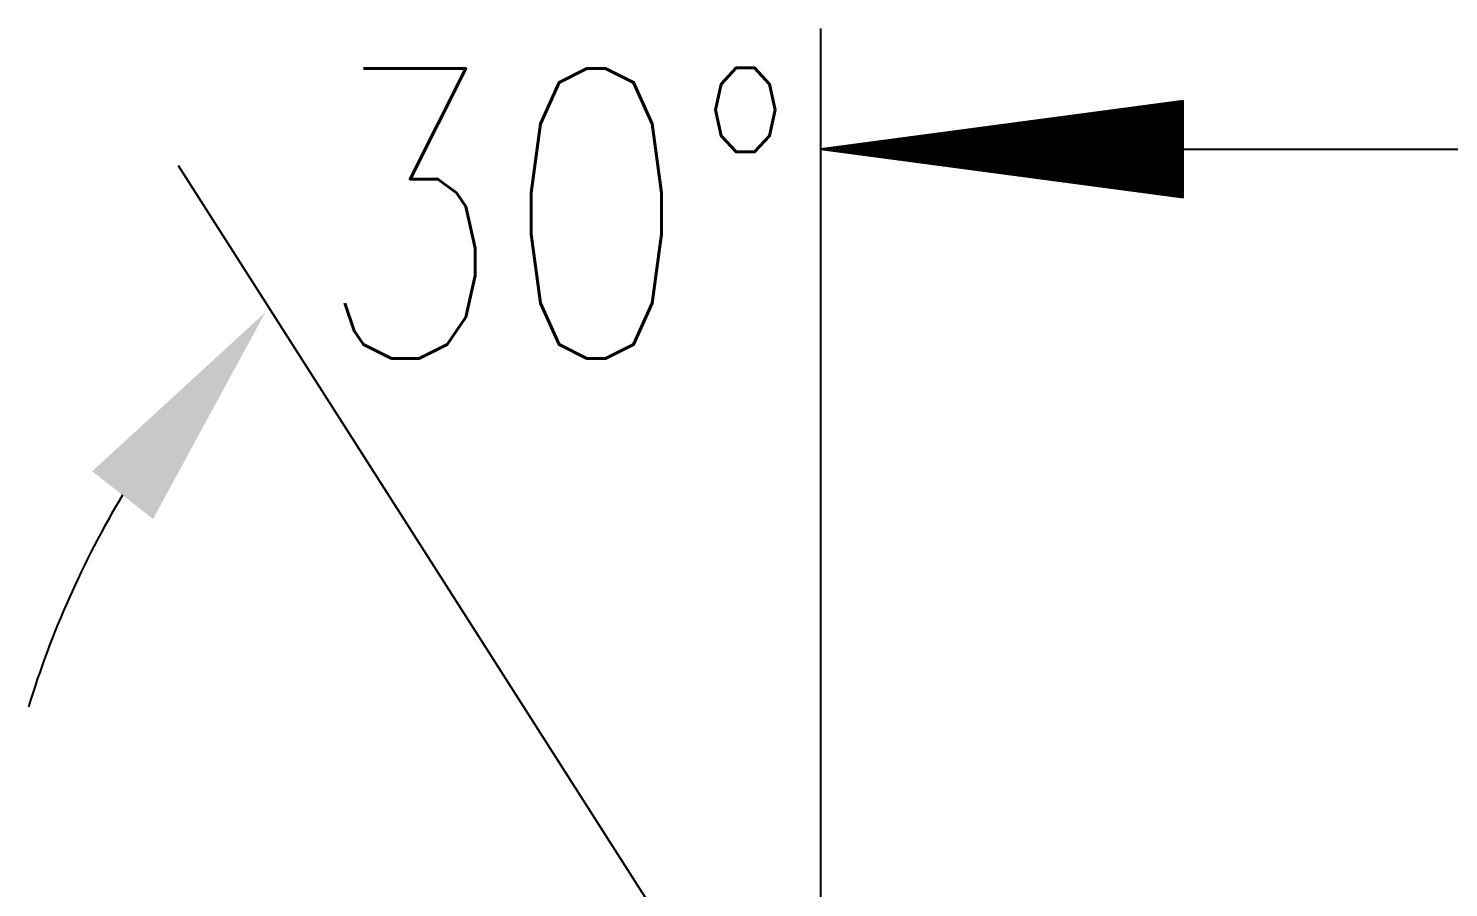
# Model space of a CAD drawing. Extents: x 1146 to 4564, y 131 to 1670.
# Drawn here: x 3667.49 to 3685.87, y 1522.62 to 1533.74 of the extents above; entities that cross this region are included whole.
import ezdxf
from ezdxf.enums import TextEntityAlignment as Align

# ---------------------------------------------------------------- set-up
doc = ezdxf.new("R2010")
doc.units = 0
doc.header["$LTSCALE"] = 2
doc.header["$MEASUREMENT"] = 0
doc.layers.get('0').update_dxf_attribs({"linetype": 'CONTINUOUS'})
doc.layers.get('DEFPOINTS').update_dxf_attribs({"linetype": 'CONTINUOUS'})
doc.layers.add('1', color=2, linetype='CONTINUOUS')
doc.styles.add('HZ', font='TXT.shx', dxfattribs={"width": 0.65, "bigfont": 'HZTXT.shx'})

msp = doc.modelspace()

# ---------------------------------------------------------------- linework, layer by layer
at = {"color": 7, "linetype": 'Continuous'}
for p, q in [((3680.775, 1532.175), (3681.241, 1532.641)), ((3680.793, 1532.175), (3681.262, 1532.644)), ((3680.811, 1532.175), (3681.282, 1532.646)), ((3680.828, 1532.175), (3681.302, 1532.649)), ((3680.846, 1532.175), (3681.323, 1532.652)), ((3680.864, 1532.175), (3681.343, 1532.654)), ((3680.881, 1532.175), (3681.364, 1532.657)), ((3680.899, 1532.175), (3681.384, 1532.66)), ((3680.917, 1532.175), (3681.404, 1532.663)), ((3680.934, 1532.175), (3681.425, 1532.665)), ((3680.952, 1532.175), (3681.445, 1532.668)), ((3680.97, 1532.175), (3681.466, 1532.671)), ((3680.987, 1532.175), (3681.486, 1532.673)), ((3681.005, 1532.175), (3681.506, 1532.676)), ((3681.023, 1532.175), (3681.527, 1532.679)), ((3681.04, 1532.175), (3681.547, 1532.682)), ((3681.058, 1532.175), (3681.568, 1532.684)), ((3681.076, 1532.175), (3681.588, 1532.687)), ((3681.094, 1532.175), (3681.608, 1532.69)), ((3681.111, 1532.175), (3681.629, 1532.693)), ((3681.129, 1532.175), (3681.649, 1532.695)), ((3681.147, 1532.175), (3681.67, 1532.698)), ((3681.164, 1532.175), (3681.69, 1532.701)), ((3681.182, 1532.175), (3681.71, 1532.703)), ((3681.2, 1532.175), (3681.731, 1532.706)), ((3681.217, 1532.175), (3681.751, 1532.709)), ((3681.235, 1532.175), (3681.772, 1532.712)), ((3681.712, 1532.175), (3681.246, 1532.641)), ((3681.253, 1532.175), (3681.792, 1532.714)), ((3681.73, 1532.175), (3681.261, 1532.644)), ((3681.27, 1532.175), (3681.812, 1532.717)), ((3681.748, 1532.175), (3681.277, 1532.646)), ((3681.288, 1532.175), (3681.833, 1532.72)), ((3681.765, 1532.175), (3681.293, 1532.648)), ((3681.306, 1532.175), (3681.853, 1532.722)), ((3681.783, 1532.175), (3681.308, 1532.65)), ((3681.323, 1532.175), (3681.874, 1532.725)), ((3681.801, 1532.175), (3681.324, 1532.652)), ((3681.818, 1532.175), (3681.339, 1532.654)), ((3681.341, 1532.175), (3681.894, 1532.728)), ((3681.836, 1532.175), (3681.355, 1532.656)), ((3681.359, 1532.175), (3681.914, 1532.731)), ((3681.854, 1532.175), (3681.371, 1532.658)), ((3681.376, 1532.175), (3681.935, 1532.733)), ((3681.871, 1532.175), (3681.386, 1532.66)), ((3681.394, 1532.175), (3681.955, 1532.736)), ((3681.889, 1532.175), (3681.402, 1532.662)), ((3681.412, 1532.175), (3681.975, 1532.739)), ((3681.907, 1532.175), (3681.417, 1532.664)), ((3681.429, 1532.175), (3681.996, 1532.741)), ((3681.924, 1532.175), (3681.433, 1532.666)), ((3681.447, 1532.175), (3682.016, 1532.744)), ((3681.942, 1532.175), (3681.449, 1532.669)), ((3681.96, 1532.175), (3681.464, 1532.671)), ((3681.465, 1532.175), (3682.037, 1532.747)), ((3681.977, 1532.175), (3681.48, 1532.673)), ((3681.482, 1532.175), (3682.057, 1532.75)), ((3681.995, 1532.175), (3681.495, 1532.675)), ((3681.5, 1532.175), (3682.077, 1532.752)), ((3682.013, 1532.175), (3681.511, 1532.677)), ((3681.518, 1532.175), (3682.098, 1532.755)), ((3682.03, 1532.175), (3681.527, 1532.679)), ((3681.535, 1532.175), (3682.118, 1532.758)), ((3682.048, 1532.175), (3681.542, 1532.681)), ((3681.553, 1532.175), (3682.139, 1532.761)), ((3682.066, 1532.175), (3681.558, 1532.683)), ((3681.571, 1532.175), (3682.159, 1532.763)), ((3682.084, 1532.175), (3681.573, 1532.685)), ((3681.588, 1532.175), (3682.179, 1532.766)), ((3682.101, 1532.175), (3681.589, 1532.687)), ((3682.119, 1532.175), (3681.605, 1532.689)), ((3681.606, 1532.175), (3682.2, 1532.769)), ((3682.137, 1532.175), (3681.62, 1532.691)), ((3681.624, 1532.175), (3682.22, 1532.771)), ((3682.154, 1532.175), (3681.636, 1532.693)), ((3681.642, 1532.175), (3682.241, 1532.774)), ((3682.172, 1532.175), (3681.651, 1532.696)), ((3681.659, 1532.175), (3682.261, 1532.777)), ((3682.19, 1532.175), (3681.667, 1532.698)), ((3681.677, 1532.175), (3682.281, 1532.78)), ((3682.207, 1532.175), (3681.683, 1532.7)), ((3681.695, 1532.175), (3682.302, 1532.782)), ((3682.225, 1532.175), (3681.698, 1532.702)), ((3681.712, 1532.175), (3682.322, 1532.785)), ((3682.243, 1532.175), (3681.714, 1532.704)), ((3682.26, 1532.175), (3681.729, 1532.706)), ((3681.73, 1532.175), (3682.343, 1532.788)), ((3682.278, 1532.175), (3681.745, 1532.708)), ((3681.748, 1532.175), (3682.363, 1532.79)), ((3682.296, 1532.175), (3681.761, 1532.71)), ((3681.765, 1532.175), (3682.383, 1532.793)), ((3682.313, 1532.175), (3681.776, 1532.712)), ((3681.783, 1532.175), (3682.404, 1532.796)), ((3682.331, 1532.175), (3681.792, 1532.714)), ((3681.801, 1532.175), (3682.424, 1532.799)), ((3682.349, 1532.175), (3681.807, 1532.716)), ((3681.818, 1532.175), (3682.435, 1532.791)), ((3682.366, 1532.175), (3681.823, 1532.718)), ((3681.836, 1532.175), (3682.435, 1532.774)), ((3682.384, 1532.175), (3681.839, 1532.721)), ((3681.854, 1532.175), (3682.435, 1532.756)), ((3682.402, 1532.175), (3681.854, 1532.723)), ((3682.419, 1532.175), (3681.87, 1532.725)), ((3681.871, 1532.175), (3682.435, 1532.738)), ((3682.435, 1532.177), (3681.885, 1532.727)), ((3681.889, 1532.175), (3682.435, 1532.721)), ((3682.435, 1532.195), (3681.901, 1532.729)), ((3681.907, 1532.175), (3682.435, 1532.703)), ((3682.435, 1532.213), (3681.917, 1532.731)), ((3681.924, 1532.175), (3682.435, 1532.685)), ((3682.435, 1532.23), (3681.932, 1532.733)), ((3681.942, 1532.175), (3682.435, 1532.668)), ((3682.435, 1532.248), (3681.948, 1532.735)), ((3681.96, 1532.175), (3682.435, 1532.65)), ((3682.435, 1532.266), (3681.963, 1532.737)), ((3682.435, 1532.284), (3681.979, 1532.739)), ((3682.435, 1532.301), (3681.994, 1532.741)), ((3682.435, 1532.319), (3682.01, 1532.743)), ((3682.435, 1532.337), (3682.026, 1532.745)), ((3682.435, 1532.354), (3682.041, 1532.748)), ((3682.435, 1532.372), (3682.057, 1532.75)), ((3682.435, 1532.39), (3682.072, 1532.752)), ((3682.435, 1532.407), (3682.088, 1532.754)), ((3682.435, 1532.425), (3682.104, 1532.756)), ((3682.435, 1532.443), (3682.119, 1532.758)), ((3682.435, 1532.46), (3682.135, 1532.76)), ((3682.435, 1532.478), (3682.15, 1532.762)), ((3682.435, 1532.496), (3682.166, 1532.764)), ((3682.435, 1532.513), (3682.182, 1532.766)), ((3682.435, 1532.531), (3682.197, 1532.768)), ((3682.435, 1532.549), (3682.213, 1532.77)), ((3682.435, 1532.566), (3682.228, 1532.773)), ((3682.435, 1532.584), (3682.244, 1532.775)), ((3682.435, 1532.602), (3682.26, 1532.777)), ((3682.435, 1532.619), (3682.275, 1532.779)), ((3682.435, 1532.637), (3682.291, 1532.781)), ((3682.435, 1532.655), (3682.306, 1532.783)), ((3682.435, 1532.672), (3682.322, 1532.785)), ((3682.435, 1532.69), (3682.338, 1532.787)), ((3682.435, 1532.708), (3682.353, 1532.789)), ((3682.435, 1532.725), (3682.369, 1532.791)), ((3682.435, 1532.743), (3682.384, 1532.793)), ((3682.435, 1532.761), (3682.4, 1532.795)), ((3682.435, 1532.778), (3682.416, 1532.797)), ((3682.435, 1532.796), (3682.431, 1532.8)), ((3679.591, 1532.175), (3679.875, 1532.459)), ((3679.609, 1532.175), (3679.895, 1532.461)), ((3679.626, 1532.175), (3679.915, 1532.464)), ((3679.644, 1532.175), (3679.936, 1532.467)), ((3679.662, 1532.175), (3679.956, 1532.47)), ((3679.679, 1532.175), (3679.977, 1532.472)), ((3679.697, 1532.175), (3679.997, 1532.475)), ((3679.715, 1532.175), (3680.017, 1532.478)), ((3679.732, 1532.175), (3680.038, 1532.48)), ((3679.75, 1532.175), (3680.058, 1532.483)), ((3679.768, 1532.175), (3680.079, 1532.486)), ((3679.785, 1532.175), (3680.099, 1532.489)), ((3679.803, 1532.175), (3680.119, 1532.491)), ((3679.821, 1532.175), (3680.14, 1532.494)), ((3679.838, 1532.175), (3680.16, 1532.497)), ((3679.856, 1532.175), (3680.181, 1532.499)), ((3680.139, 1532.175), (3679.858, 1532.456)), ((3680.157, 1532.175), (3679.873, 1532.458)), ((3679.874, 1532.175), (3680.201, 1532.502)), ((3680.174, 1532.175), (3679.889, 1532.461)), ((3679.891, 1532.175), (3680.221, 1532.505)), ((3680.192, 1532.175), (3679.904, 1532.463)), ((3679.909, 1532.175), (3680.242, 1532.508)), ((3680.21, 1532.175), (3679.92, 1532.465)), ((3679.927, 1532.175), (3680.262, 1532.51)), ((3680.227, 1532.175), (3679.936, 1532.467)), ((3679.944, 1532.175), (3680.283, 1532.513)), ((3680.245, 1532.175), (3679.951, 1532.469)), ((3679.962, 1532.175), (3680.303, 1532.516)), ((3680.263, 1532.175), (3679.967, 1532.471)), ((3679.98, 1532.175), (3680.323, 1532.518)), ((3680.28, 1532.175), (3679.982, 1532.473)), ((3679.997, 1532.175), (3680.344, 1532.521)), ((3680.298, 1532.175), (3679.998, 1532.475)), ((3680.316, 1532.175), (3680.014, 1532.477)), ((3680.015, 1532.175), (3680.364, 1532.524)), ((3680.333, 1532.175), (3680.029, 1532.479)), ((3680.033, 1532.175), (3680.385, 1532.527)), ((3680.351, 1532.175), (3680.045, 1532.481)), ((3680.051, 1532.175), (3680.405, 1532.529)), ((3680.369, 1532.175), (3680.06, 1532.483)), ((3680.068, 1532.175), (3680.425, 1532.532)), ((3680.386, 1532.175), (3680.076, 1532.485)), ((3680.086, 1532.175), (3680.446, 1532.535)), ((3680.404, 1532.175), (3680.092, 1532.488)), ((3680.104, 1532.175), (3680.466, 1532.538)), ((3680.422, 1532.175), (3680.107, 1532.49)), ((3680.121, 1532.175), (3680.486, 1532.54)), ((3680.439, 1532.175), (3680.123, 1532.492)), ((3680.457, 1532.175), (3680.138, 1532.494)), ((3680.139, 1532.175), (3680.507, 1532.543)), ((3680.475, 1532.175), (3680.154, 1532.496)), ((3680.157, 1532.175), (3680.527, 1532.546)), ((3680.493, 1532.175), (3680.17, 1532.498)), ((3680.174, 1532.175), (3680.548, 1532.548)), ((3680.51, 1532.175), (3680.185, 1532.5)), ((3680.192, 1532.175), (3680.568, 1532.551)), ((3680.528, 1532.175), (3680.201, 1532.502)), ((3680.21, 1532.175), (3680.588, 1532.554)), ((3680.546, 1532.175), (3680.216, 1532.504)), ((3680.227, 1532.175), (3680.609, 1532.557)), ((3680.563, 1532.175), (3680.232, 1532.506)), ((3680.245, 1532.175), (3680.629, 1532.559)), ((3680.581, 1532.175), (3680.248, 1532.508)), ((3680.263, 1532.175), (3680.65, 1532.562)), ((3680.599, 1532.175), (3680.263, 1532.51)), ((3680.616, 1532.175), (3680.279, 1532.513)), ((3680.28, 1532.175), (3680.67, 1532.565)), ((3680.634, 1532.175), (3680.294, 1532.515)), ((3680.298, 1532.175), (3680.69, 1532.567)), ((3680.652, 1532.175), (3680.31, 1532.517)), ((3680.316, 1532.175), (3680.711, 1532.57)), ((3680.669, 1532.175), (3680.326, 1532.519)), ((3680.333, 1532.175), (3680.731, 1532.573)), ((3680.687, 1532.175), (3680.341, 1532.521)), ((3680.351, 1532.175), (3680.752, 1532.576)), ((3680.705, 1532.175), (3680.357, 1532.523)), ((3680.369, 1532.175), (3680.772, 1532.578)), ((3680.722, 1532.175), (3680.372, 1532.525)), ((3680.386, 1532.175), (3680.792, 1532.581)), ((3680.74, 1532.175), (3680.388, 1532.527)), ((3680.404, 1532.175), (3680.813, 1532.584)), ((3680.758, 1532.175), (3680.404, 1532.529)), ((3680.775, 1532.175), (3680.419, 1532.531)), ((3680.422, 1532.175), (3680.833, 1532.586)), ((3680.793, 1532.175), (3680.435, 1532.533)), ((3680.439, 1532.175), (3680.854, 1532.589)), ((3680.811, 1532.175), (3680.45, 1532.535)), ((3680.457, 1532.175), (3680.874, 1532.592)), ((3680.828, 1532.175), (3680.466, 1532.537)), ((3680.475, 1532.175), (3680.894, 1532.595)), ((3680.846, 1532.175), (3680.481, 1532.54)), ((3680.492, 1532.175), (3680.915, 1532.597)), ((3680.864, 1532.175), (3680.497, 1532.542)), ((3680.51, 1532.175), (3680.935, 1532.6)), ((3680.881, 1532.175), (3680.513, 1532.544)), ((3680.528, 1532.175), (3680.956, 1532.603)), ((3680.899, 1532.175), (3680.528, 1532.546)), ((3680.917, 1532.175), (3680.544, 1532.548)), ((3680.546, 1532.175), (3680.976, 1532.606)), ((3680.934, 1532.175), (3680.559, 1532.55)), ((3680.563, 1532.175), (3680.996, 1532.608)), ((3680.952, 1532.175), (3680.575, 1532.552)), ((3680.581, 1532.175), (3681.017, 1532.611)), ((3680.97, 1532.175), (3680.591, 1532.554)), ((3680.599, 1532.175), (3681.037, 1532.614)), ((3680.988, 1532.175), (3680.606, 1532.556)), ((3680.616, 1532.175), (3681.058, 1532.616)), ((3681.005, 1532.175), (3680.622, 1532.558)), ((3680.634, 1532.175), (3681.078, 1532.619)), ((3681.023, 1532.175), (3680.637, 1532.56)), ((3680.652, 1532.175), (3681.098, 1532.622)), ((3681.041, 1532.175), (3680.653, 1532.562)), ((3680.669, 1532.175), (3681.119, 1532.625)), ((3681.058, 1532.175), (3680.669, 1532.565)), ((3681.076, 1532.175), (3680.684, 1532.567)), ((3680.687, 1532.175), (3681.139, 1532.627)), ((3681.094, 1532.175), (3680.7, 1532.569)), ((3680.705, 1532.175), (3681.16, 1532.63)), ((3681.111, 1532.175), (3680.715, 1532.571)), ((3680.722, 1532.175), (3681.18, 1532.633)), ((3681.129, 1532.175), (3680.731, 1532.573)), ((3680.74, 1532.175), (3681.2, 1532.635)), ((3681.147, 1532.175), (3680.747, 1532.575)), ((3680.758, 1532.175), (3681.221, 1532.638)), ((3681.164, 1532.175), (3680.762, 1532.577)), ((3681.182, 1532.175), (3680.778, 1532.579)), ((3681.2, 1532.175), (3680.793, 1532.581)), ((3681.217, 1532.175), (3680.809, 1532.583)), ((3681.235, 1532.175), (3680.825, 1532.585)), ((3681.253, 1532.175), (3680.84, 1532.587)), ((3681.27, 1532.175), (3680.856, 1532.589)), ((3681.288, 1532.175), (3680.871, 1532.592)), ((3681.306, 1532.175), (3680.887, 1532.594)), ((3681.323, 1532.175), (3680.903, 1532.596)), ((3681.341, 1532.175), (3680.918, 1532.598)), ((3681.359, 1532.175), (3680.934, 1532.6)), ((3681.376, 1532.175), (3680.949, 1532.602)), ((3681.394, 1532.175), (3680.965, 1532.604)), ((3681.412, 1532.175), (3680.981, 1532.606)), ((3681.429, 1532.175), (3680.996, 1532.608)), ((3681.447, 1532.175), (3681.012, 1532.61)), ((3681.465, 1532.175), (3681.027, 1532.612)), ((3681.482, 1532.175), (3681.043, 1532.614)), ((3681.5, 1532.175), (3681.059, 1532.617)), ((3681.518, 1532.175), (3681.074, 1532.619)), ((3681.536, 1532.175), (3681.09, 1532.621)), ((3681.553, 1532.175), (3681.105, 1532.623)), ((3681.571, 1532.175), (3681.121, 1532.625)), ((3681.589, 1532.175), (3681.137, 1532.627)), ((3681.606, 1532.175), (3681.152, 1532.629)), ((3681.624, 1532.175), (3681.168, 1532.631)), ((3681.642, 1532.175), (3681.183, 1532.633)), ((3681.659, 1532.175), (3681.199, 1532.635)), ((3681.677, 1532.175), (3681.215, 1532.637)), ((3681.695, 1532.175), (3681.23, 1532.639)), ((3681.977, 1532.175), (3682.435, 1532.632)), ((3681.995, 1532.175), (3682.435, 1532.615)), ((3682.013, 1532.175), (3682.435, 1532.597)), ((3682.03, 1532.175), (3682.435, 1532.579)), ((3682.048, 1532.175), (3682.435, 1532.561)), ((3682.066, 1532.175), (3682.435, 1532.544)), ((3682.083, 1532.175), (3682.435, 1532.526)), ((3682.101, 1532.175), (3682.435, 1532.508)), ((3682.119, 1532.175), (3682.435, 1532.491)), ((3682.136, 1532.175), (3682.435, 1532.473)), ((3678.389, 1532.175), (3678.488, 1532.274)), ((3678.407, 1532.175), (3678.508, 1532.276)), ((3678.424, 1532.175), (3678.528, 1532.279)), ((3678.442, 1532.175), (3678.549, 1532.282)), ((3678.46, 1532.175), (3678.569, 1532.285)), ((3678.477, 1532.175), (3678.59, 1532.287)), ((3678.583, 1532.175), (3678.485, 1532.273)), ((3678.495, 1532.175), (3678.61, 1532.29)), ((3678.601, 1532.175), (3678.501, 1532.275)), ((3678.513, 1532.175), (3678.63, 1532.293)), ((3678.619, 1532.175), (3678.516, 1532.278)), ((3678.53, 1532.175), (3678.651, 1532.295)), ((3678.636, 1532.175), (3678.532, 1532.28)), ((3678.654, 1532.175), (3678.547, 1532.282)), ((3678.548, 1532.175), (3678.671, 1532.298)), ((3678.672, 1532.175), (3678.563, 1532.284)), ((3678.566, 1532.175), (3678.692, 1532.301)), ((3678.689, 1532.175), (3678.579, 1532.286)), ((3678.583, 1532.175), (3678.712, 1532.304)), ((3678.707, 1532.175), (3678.594, 1532.288)), ((3678.601, 1532.175), (3678.732, 1532.306)), ((3678.725, 1532.175), (3678.61, 1532.29)), ((3678.619, 1532.175), (3678.753, 1532.309)), ((3678.742, 1532.175), (3678.625, 1532.292)), ((3678.636, 1532.175), (3678.773, 1532.312)), ((3678.76, 1532.175), (3678.641, 1532.294)), ((3678.654, 1532.175), (3678.794, 1532.315)), ((3678.778, 1532.175), (3678.657, 1532.296)), ((3678.672, 1532.175), (3678.814, 1532.317)), ((3678.795, 1532.175), (3678.672, 1532.298)), ((3678.813, 1532.175), (3678.688, 1532.3)), ((3678.689, 1532.175), (3678.834, 1532.32)), ((3678.831, 1532.175), (3678.703, 1532.302)), ((3678.707, 1532.175), (3678.855, 1532.323)), ((3678.849, 1532.175), (3678.719, 1532.305)), ((3678.725, 1532.175), (3678.875, 1532.325)), ((3678.866, 1532.175), (3678.735, 1532.307)), ((3678.742, 1532.175), (3678.896, 1532.328)), ((3678.884, 1532.175), (3678.75, 1532.309)), ((3678.76, 1532.175), (3678.916, 1532.331)), ((3678.902, 1532.175), (3678.766, 1532.311)), ((3678.778, 1532.175), (3678.936, 1532.334)), ((3678.919, 1532.175), (3678.781, 1532.313)), ((3678.795, 1532.175), (3678.957, 1532.336)), ((3678.937, 1532.175), (3678.797, 1532.315)), ((3678.813, 1532.175), (3678.977, 1532.339)), ((3678.955, 1532.175), (3678.813, 1532.317)), ((3678.972, 1532.175), (3678.828, 1532.319)), ((3678.831, 1532.175), (3678.997, 1532.342)), ((3678.99, 1532.175), (3678.844, 1532.321)), ((3678.848, 1532.175), (3679.018, 1532.344)), ((3679.008, 1532.175), (3678.859, 1532.323)), ((3678.866, 1532.175), (3679.038, 1532.347)), ((3679.025, 1532.175), (3678.875, 1532.325)), ((3678.884, 1532.175), (3679.059, 1532.35)), ((3679.043, 1532.175), (3678.891, 1532.327)), ((3678.901, 1532.175), (3679.079, 1532.353)), ((3679.061, 1532.175), (3678.906, 1532.33)), ((3678.919, 1532.175), (3679.099, 1532.355)), ((3679.078, 1532.175), (3678.922, 1532.332)), ((3678.937, 1532.175), (3679.12, 1532.358)), ((3679.096, 1532.175), (3678.937, 1532.334)), ((3679.114, 1532.175), (3678.953, 1532.336)), ((3678.955, 1532.175), (3679.14, 1532.361)), ((3679.131, 1532.175), (3678.968, 1532.338)), ((3678.972, 1532.175), (3679.161, 1532.363)), ((3679.149, 1532.175), (3678.984, 1532.34)), ((3678.99, 1532.175), (3679.181, 1532.366)), ((3679.167, 1532.175), (3679, 1532.342)), ((3679.008, 1532.175), (3679.201, 1532.369)), ((3679.184, 1532.175), (3679.015, 1532.344)), ((3679.025, 1532.175), (3679.222, 1532.372)), ((3679.202, 1532.175), (3679.031, 1532.346)), ((3679.043, 1532.175), (3679.242, 1532.374)), ((3679.22, 1532.175), (3679.046, 1532.348)), ((3679.061, 1532.175), (3679.263, 1532.377)), ((3679.237, 1532.175), (3679.062, 1532.35)), ((3679.078, 1532.175), (3679.283, 1532.38)), ((3679.255, 1532.175), (3679.078, 1532.352)), ((3679.273, 1532.175), (3679.093, 1532.354)), ((3679.096, 1532.175), (3679.303, 1532.382)), ((3679.29, 1532.175), (3679.109, 1532.357)), ((3679.114, 1532.175), (3679.324, 1532.385)), ((3679.308, 1532.175), (3679.124, 1532.359)), ((3679.131, 1532.175), (3679.344, 1532.388)), ((3679.326, 1532.175), (3679.14, 1532.361)), ((3679.149, 1532.175), (3679.365, 1532.391)), ((3679.343, 1532.175), (3679.156, 1532.363)), ((3679.167, 1532.175), (3679.385, 1532.393)), ((3679.361, 1532.175), (3679.171, 1532.365)), ((3679.184, 1532.175), (3679.405, 1532.396)), ((3679.379, 1532.175), (3679.187, 1532.367)), ((3679.202, 1532.175), (3679.426, 1532.399)), ((3679.397, 1532.175), (3679.202, 1532.369)), ((3679.414, 1532.175), (3679.218, 1532.371)), ((3679.22, 1532.175), (3679.446, 1532.402)), ((3679.432, 1532.175), (3679.234, 1532.373)), ((3679.237, 1532.175), (3679.467, 1532.404)), ((3679.45, 1532.175), (3679.249, 1532.375)), ((3679.255, 1532.175), (3679.487, 1532.407)), ((3679.467, 1532.175), (3679.265, 1532.377)), ((3679.273, 1532.175), (3679.507, 1532.41)), ((3679.485, 1532.175), (3679.28, 1532.379)), ((3679.29, 1532.175), (3679.528, 1532.412)), ((3679.503, 1532.175), (3679.296, 1532.382)), ((3679.308, 1532.175), (3679.548, 1532.415)), ((3679.52, 1532.175), (3679.312, 1532.384)), ((3679.326, 1532.175), (3679.569, 1532.418)), ((3679.538, 1532.175), (3679.327, 1532.386)), ((3679.343, 1532.175), (3679.589, 1532.421)), ((3679.556, 1532.175), (3679.343, 1532.388)), ((3679.573, 1532.175), (3679.358, 1532.39)), ((3679.361, 1532.175), (3679.609, 1532.423)), ((3679.591, 1532.175), (3679.374, 1532.392)), ((3679.379, 1532.175), (3679.63, 1532.426)), ((3679.609, 1532.175), (3679.39, 1532.394)), ((3679.396, 1532.175), (3679.65, 1532.429)), ((3679.626, 1532.175), (3679.405, 1532.396)), ((3679.414, 1532.175), (3679.671, 1532.431)), ((3679.644, 1532.175), (3679.421, 1532.398)), ((3679.432, 1532.175), (3679.691, 1532.434)), ((3679.662, 1532.175), (3679.436, 1532.4)), ((3679.449, 1532.175), (3679.711, 1532.437)), ((3679.679, 1532.175), (3679.452, 1532.402)), ((3679.467, 1532.175), (3679.732, 1532.44)), ((3679.697, 1532.175), (3679.468, 1532.404)), ((3679.715, 1532.175), (3679.483, 1532.406)), ((3679.485, 1532.175), (3679.752, 1532.442)), ((3679.732, 1532.175), (3679.499, 1532.409)), ((3679.503, 1532.175), (3679.773, 1532.445)), ((3679.75, 1532.175), (3679.514, 1532.411)), ((3679.52, 1532.175), (3679.793, 1532.448)), ((3679.768, 1532.175), (3679.53, 1532.413)), ((3679.538, 1532.175), (3679.813, 1532.45)), ((3679.785, 1532.175), (3679.546, 1532.415)), ((3679.556, 1532.175), (3679.834, 1532.453)), ((3679.803, 1532.175), (3679.561, 1532.417)), ((3679.573, 1532.175), (3679.854, 1532.456)), ((3679.821, 1532.175), (3679.577, 1532.419)), ((3679.838, 1532.175), (3679.592, 1532.421)), ((3679.856, 1532.175), (3679.608, 1532.423)), ((3679.874, 1532.175), (3679.624, 1532.425)), ((3679.891, 1532.175), (3679.639, 1532.427)), ((3679.909, 1532.175), (3679.655, 1532.429)), ((3679.927, 1532.175), (3679.67, 1532.431)), ((3679.945, 1532.175), (3679.686, 1532.434)), ((3679.962, 1532.175), (3679.702, 1532.436)), ((3679.98, 1532.175), (3679.717, 1532.438)), ((3679.998, 1532.175), (3679.733, 1532.44)), ((3680.015, 1532.175), (3679.748, 1532.442)), ((3680.033, 1532.175), (3679.764, 1532.444)), ((3680.051, 1532.175), (3679.78, 1532.446)), ((3680.068, 1532.175), (3679.795, 1532.448)), ((3680.086, 1532.175), (3679.811, 1532.45)), ((3680.104, 1532.175), (3679.826, 1532.452)), ((3680.121, 1532.175), (3679.842, 1532.454)), ((3682.154, 1532.175), (3682.435, 1532.455)), ((3682.172, 1532.175), (3682.435, 1532.438)), ((3682.19, 1532.175), (3682.435, 1532.42)), ((3682.207, 1532.175), (3682.435, 1532.402)), ((3682.225, 1532.175), (3682.435, 1532.385)), ((3682.243, 1532.175), (3682.435, 1532.367)), ((3682.26, 1532.175), (3682.435, 1532.349)), ((3682.278, 1532.175), (3682.435, 1532.332)), ((3682.296, 1532.175), (3682.435, 1532.314)), ((3682.313, 1532.175), (3682.435, 1532.296)), ((3682.331, 1532.175), (3682.435, 1532.279)), ((3677.752, 1532.175), (3677.753, 1532.176)), ((3677.752, 1532.175), (3677.752, 1532.176)), ((3677.752, 1532.174), (3677.752, 1532.175)), ((3677.753, 1532.174), (3677.752, 1532.175)), ((3677.77, 1532.175), (3677.767, 1532.178)), ((3677.767, 1532.172), (3677.77, 1532.175)), ((3677.77, 1532.175), (3677.774, 1532.179)), ((3677.774, 1532.171), (3677.77, 1532.175)), ((3677.788, 1532.175), (3677.783, 1532.18)), ((3677.783, 1532.17), (3677.788, 1532.175)), ((3677.788, 1532.175), (3677.794, 1532.181)), ((3677.794, 1532.169), (3677.788, 1532.175)), ((3677.806, 1532.175), (3677.799, 1532.182)), ((3677.799, 1532.168), (3677.805, 1532.175)), ((3677.805, 1532.175), (3677.814, 1532.184)), ((3677.815, 1532.166), (3677.806, 1532.175)), ((3677.823, 1532.175), (3677.814, 1532.184)), ((3677.814, 1532.166), (3677.823, 1532.175)), ((3677.823, 1532.175), (3677.835, 1532.187)), ((3677.835, 1532.163), (3677.823, 1532.175)), ((3677.841, 1532.175), (3677.83, 1532.186)), ((3677.83, 1532.164), (3677.841, 1532.175)), ((3677.841, 1532.175), (3677.855, 1532.189)), ((3677.855, 1532.161), (3677.841, 1532.175)), ((3677.859, 1532.175), (3677.845, 1532.188)), ((3677.845, 1532.162), (3677.858, 1532.175)), ((3677.858, 1532.175), (3677.876, 1532.192)), ((3677.876, 1532.158), (3677.859, 1532.175)), ((3677.876, 1532.175), (3677.861, 1532.19)), ((3677.861, 1532.16), (3677.876, 1532.175)), ((3677.876, 1532.175), (3677.896, 1532.195)), ((3677.896, 1532.155), (3677.876, 1532.175)), ((3677.894, 1532.175), (3677.877, 1532.192)), ((3677.877, 1532.158), (3677.894, 1532.175)), ((3677.912, 1532.175), (3677.892, 1532.194)), ((3677.892, 1532.156), (3677.912, 1532.175)), ((3677.894, 1532.175), (3677.916, 1532.198)), ((3677.916, 1532.152), (3677.894, 1532.175)), ((3677.929, 1532.175), (3677.908, 1532.196)), ((3677.908, 1532.154), (3677.929, 1532.175)), ((3677.912, 1532.175), (3677.937, 1532.2)), ((3677.937, 1532.15), (3677.912, 1532.175)), ((3677.947, 1532.175), (3677.923, 1532.198)), ((3677.923, 1532.151), (3677.947, 1532.175)), ((3677.929, 1532.175), (3677.957, 1532.203)), ((3677.957, 1532.147), (3677.929, 1532.175)), ((3677.965, 1532.175), (3677.939, 1532.201)), ((3677.939, 1532.149), (3677.965, 1532.175)), ((3677.947, 1532.175), (3677.978, 1532.206)), ((3677.978, 1532.144), (3677.947, 1532.175)), ((3677.982, 1532.175), (3677.955, 1532.203)), ((3677.955, 1532.147), (3677.982, 1532.175)), ((3677.965, 1532.175), (3677.998, 1532.208)), ((3677.998, 1532.142), (3677.965, 1532.175)), ((3678, 1532.175), (3677.97, 1532.205)), ((3677.97, 1532.145), (3678, 1532.175)), ((3677.982, 1532.175), (3678.018, 1532.211)), ((3678.018, 1532.139), (3677.982, 1532.175)), ((3678.018, 1532.175), (3677.986, 1532.207)), ((3677.986, 1532.143), (3678.018, 1532.175)), ((3678, 1532.175), (3678.039, 1532.214)), ((3678.039, 1532.136), (3678, 1532.175)), ((3678.035, 1532.175), (3678.001, 1532.209)), ((3678.001, 1532.141), (3678.035, 1532.175)), ((3678.053, 1532.175), (3678.017, 1532.211)), ((3678.017, 1532.139), (3678.053, 1532.175)), ((3678.018, 1532.175), (3678.059, 1532.217)), ((3678.059, 1532.133), (3678.018, 1532.175)), ((3678.071, 1532.175), (3678.033, 1532.213)), ((3678.033, 1532.137), (3678.071, 1532.175)), ((3678.035, 1532.175), (3678.08, 1532.219)), ((3678.08, 1532.131), (3678.035, 1532.175)), ((3678.088, 1532.175), (3678.048, 1532.215)), ((3678.048, 1532.135), (3678.088, 1532.175)), ((3678.053, 1532.175), (3678.1, 1532.222)), ((3678.1, 1532.128), (3678.053, 1532.175)), ((3678.106, 1532.175), (3678.064, 1532.217)), ((3678.064, 1532.133), (3678.106, 1532.175)), ((3678.071, 1532.175), (3678.12, 1532.225)), ((3678.12, 1532.125), (3678.071, 1532.175)), ((3678.124, 1532.175), (3678.079, 1532.219)), ((3678.079, 1532.131), (3678.124, 1532.175)), ((3678.088, 1532.175), (3678.141, 1532.227)), ((3678.141, 1532.122), (3678.088, 1532.175)), ((3678.141, 1532.175), (3678.095, 1532.221)), ((3678.095, 1532.129), (3678.141, 1532.175)), ((3678.106, 1532.175), (3678.161, 1532.23)), ((3678.161, 1532.12), (3678.106, 1532.175)), ((3678.159, 1532.175), (3678.111, 1532.223)), ((3678.111, 1532.127), (3678.159, 1532.175)), ((3678.124, 1532.175), (3678.182, 1532.233)), ((3678.182, 1532.117), (3678.124, 1532.175)), ((3678.177, 1532.175), (3678.126, 1532.226)), ((3678.126, 1532.124), (3678.177, 1532.175)), ((3678.141, 1532.175), (3678.202, 1532.236)), ((3678.202, 1532.114), (3678.141, 1532.175)), ((3678.194, 1532.175), (3678.142, 1532.228)), ((3678.142, 1532.122), (3678.194, 1532.175)), ((3678.212, 1532.175), (3678.157, 1532.23)), ((3678.157, 1532.12), (3678.212, 1532.175)), ((3678.159, 1532.175), (3678.222, 1532.238)), ((3678.222, 1532.112), (3678.159, 1532.175)), ((3678.23, 1532.175), (3678.173, 1532.232)), ((3678.173, 1532.118), (3678.23, 1532.175)), ((3678.177, 1532.175), (3678.243, 1532.241)), ((3678.243, 1532.109), (3678.177, 1532.175)), ((3678.247, 1532.175), (3678.189, 1532.234)), ((3678.189, 1532.116), (3678.247, 1532.175)), ((3678.194, 1532.175), (3678.263, 1532.244)), ((3678.263, 1532.106), (3678.194, 1532.175)), ((3678.265, 1532.175), (3678.204, 1532.236)), ((3678.204, 1532.114), (3678.265, 1532.175)), ((3678.212, 1532.175), (3678.284, 1532.247)), ((3678.284, 1532.103), (3678.212, 1532.175)), ((3678.283, 1532.175), (3678.22, 1532.238)), ((3678.22, 1532.112), (3678.283, 1532.175)), ((3678.23, 1532.175), (3678.304, 1532.249)), ((3678.304, 1532.101), (3678.23, 1532.175)), ((3678.3, 1532.175), (3678.235, 1532.24)), ((3678.235, 1532.11), (3678.3, 1532.175)), ((3678.247, 1532.175), (3678.324, 1532.252)), ((3678.324, 1532.098), (3678.247, 1532.175)), ((3678.318, 1532.175), (3678.251, 1532.242)), ((3678.251, 1532.108), (3678.318, 1532.175)), ((3678.265, 1532.175), (3678.345, 1532.255)), ((3678.345, 1532.095), (3678.265, 1532.175)), ((3678.336, 1532.175), (3678.267, 1532.244)), ((3678.267, 1532.106), (3678.336, 1532.175)), ((3678.354, 1532.175), (3678.282, 1532.246)), ((3678.282, 1532.104), (3678.353, 1532.175)), ((3678.283, 1532.175), (3678.365, 1532.257)), ((3678.365, 1532.093), (3678.283, 1532.175)), ((3678.371, 1532.175), (3678.298, 1532.248)), ((3678.298, 1532.102), (3678.371, 1532.175)), ((3678.3, 1532.175), (3678.386, 1532.26)), ((3678.386, 1532.09), (3678.3, 1532.175)), ((3678.389, 1532.175), (3678.313, 1532.25)), ((3678.313, 1532.099), (3678.389, 1532.175)), ((3678.318, 1532.175), (3678.406, 1532.263)), ((3678.406, 1532.087), (3678.318, 1532.175)), ((3678.407, 1532.175), (3678.329, 1532.253)), ((3678.329, 1532.097), (3678.407, 1532.175)), ((3678.336, 1532.175), (3678.426, 1532.266)), ((3678.426, 1532.084), (3678.336, 1532.175)), ((3678.424, 1532.175), (3678.345, 1532.255)), ((3678.345, 1532.095), (3678.424, 1532.175)), ((3678.353, 1532.175), (3678.447, 1532.268)), ((3678.447, 1532.082), (3678.354, 1532.175)), ((3678.442, 1532.175), (3678.36, 1532.257)), ((3678.36, 1532.093), (3678.442, 1532.175)), ((3678.371, 1532.175), (3678.467, 1532.271)), ((3678.467, 1532.079), (3678.371, 1532.175)), ((3678.46, 1532.175), (3678.376, 1532.259)), ((3678.376, 1532.091), (3678.46, 1532.175)), ((3678.488, 1532.076), (3678.389, 1532.175)), ((3678.477, 1532.175), (3678.391, 1532.261)), ((3678.391, 1532.089), (3678.477, 1532.175)), ((3678.495, 1532.175), (3678.407, 1532.263)), ((3678.508, 1532.074), (3678.407, 1532.175)), ((3678.407, 1532.087), (3678.495, 1532.175)), ((3678.513, 1532.175), (3678.423, 1532.265)), ((3678.423, 1532.085), (3678.513, 1532.175)), ((3678.528, 1532.071), (3678.424, 1532.175)), ((3678.53, 1532.175), (3678.438, 1532.267)), ((3678.438, 1532.083), (3678.53, 1532.175)), ((3678.549, 1532.068), (3678.442, 1532.175)), ((3678.548, 1532.175), (3678.454, 1532.269)), ((3678.454, 1532.081), (3678.548, 1532.175)), ((3678.569, 1532.065), (3678.46, 1532.175)), ((3678.566, 1532.175), (3678.469, 1532.271)), ((3678.469, 1532.079), (3678.566, 1532.175)), ((3678.59, 1532.063), (3678.477, 1532.175)), ((3678.485, 1532.077), (3678.583, 1532.175)), ((3678.61, 1532.06), (3678.495, 1532.175)), ((3678.501, 1532.075), (3678.601, 1532.175)), ((3678.63, 1532.057), (3678.513, 1532.175)), ((3678.516, 1532.072), (3678.619, 1532.175)), ((3678.651, 1532.054), (3678.53, 1532.175)), ((3678.532, 1532.07), (3678.636, 1532.175)), ((3678.547, 1532.068), (3678.654, 1532.175)), ((3678.671, 1532.052), (3678.548, 1532.175)), ((3678.563, 1532.066), (3678.672, 1532.175)), ((3678.692, 1532.049), (3678.566, 1532.175)), ((3678.578, 1532.064), (3678.689, 1532.175)), ((3678.712, 1532.046), (3678.583, 1532.175)), ((3678.594, 1532.062), (3678.707, 1532.175)), ((3678.732, 1532.044), (3678.601, 1532.175)), ((3678.61, 1532.06), (3678.725, 1532.175)), ((3678.753, 1532.041), (3678.619, 1532.175)), ((3678.625, 1532.058), (3678.742, 1532.175)), ((3678.773, 1532.038), (3678.636, 1532.175)), ((3678.641, 1532.056), (3678.76, 1532.175)), ((3678.794, 1532.035), (3678.654, 1532.175)), ((3678.656, 1532.054), (3678.778, 1532.175)), ((3678.814, 1532.033), (3678.672, 1532.175)), ((3678.672, 1532.052), (3678.795, 1532.175)), ((3678.688, 1532.05), (3678.813, 1532.175)), ((3678.834, 1532.03), (3678.689, 1532.175)), ((3678.703, 1532.047), (3678.831, 1532.175)), ((3678.855, 1532.027), (3678.707, 1532.175)), ((3678.719, 1532.045), (3678.848, 1532.175)), ((3678.875, 1532.025), (3678.725, 1532.175)), ((3678.734, 1532.043), (3678.866, 1532.175)), ((3678.896, 1532.022), (3678.742, 1532.175)), ((3678.75, 1532.041), (3678.884, 1532.175)), ((3678.916, 1532.019), (3678.76, 1532.175)), ((3678.766, 1532.039), (3678.901, 1532.175)), ((3678.936, 1532.016), (3678.778, 1532.175)), ((3678.781, 1532.037), (3678.919, 1532.175)), ((3678.957, 1532.014), (3678.795, 1532.175)), ((3678.797, 1532.035), (3678.937, 1532.175)), ((3678.812, 1532.033), (3678.955, 1532.175)), ((3678.977, 1532.011), (3678.813, 1532.175)), ((3678.828, 1532.031), (3678.972, 1532.175)), ((3678.998, 1532.008), (3678.831, 1532.175)), ((3678.844, 1532.029), (3678.99, 1532.175)), ((3679.018, 1532.006), (3678.849, 1532.175)), ((3678.859, 1532.027), (3679.008, 1532.175)), ((3679.038, 1532.003), (3678.866, 1532.175)), ((3678.875, 1532.025), (3679.025, 1532.175)), ((3679.059, 1532), (3678.884, 1532.175)), ((3678.89, 1532.023), (3679.043, 1532.175)), ((3679.079, 1531.997), (3678.902, 1532.175)), ((3678.906, 1532.02), (3679.061, 1532.175)), ((3679.1, 1531.995), (3678.919, 1532.175)), ((3678.922, 1532.018), (3679.078, 1532.175)), ((3679.12, 1531.992), (3678.937, 1532.175)), ((3678.937, 1532.016), (3679.096, 1532.175)), ((3678.953, 1532.014), (3679.114, 1532.175)), ((3679.14, 1531.989), (3678.955, 1532.175)), ((3678.968, 1532.012), (3679.131, 1532.175)), ((3679.161, 1531.986), (3678.972, 1532.175)), ((3678.984, 1532.01), (3679.149, 1532.175)), ((3679.181, 1531.984), (3678.99, 1532.175)), ((3679, 1532.008), (3679.167, 1532.175)), ((3679.202, 1531.981), (3679.008, 1532.175)), ((3679.015, 1532.006), (3679.184, 1532.175)), ((3679.222, 1531.978), (3679.025, 1532.175)), ((3679.031, 1532.004), (3679.202, 1532.175)), ((3679.242, 1531.976), (3679.043, 1532.175)), ((3679.046, 1532.002), (3679.22, 1532.175)), ((3679.263, 1531.973), (3679.061, 1532.175)), ((3679.062, 1532), (3679.237, 1532.175)), ((3679.283, 1531.97), (3679.078, 1532.175)), ((3679.078, 1531.998), (3679.255, 1532.175)), ((3679.093, 1531.996), (3679.273, 1532.175)), ((3679.304, 1531.967), (3679.096, 1532.175)), ((3679.109, 1531.993), (3679.29, 1532.175)), ((3679.324, 1531.965), (3679.114, 1532.175)), ((3679.124, 1531.991), (3679.308, 1532.175)), ((3679.344, 1531.962), (3679.131, 1532.175)), ((3679.14, 1531.989), (3679.326, 1532.175)), ((3679.365, 1531.959), (3679.149, 1532.175)), ((3679.156, 1531.987), (3679.343, 1532.175)), ((3679.385, 1531.957), (3679.167, 1532.175)), ((3679.171, 1531.985), (3679.361, 1532.175)), ((3679.406, 1531.954), (3679.184, 1532.175)), ((3679.187, 1531.983), (3679.379, 1532.175)), ((3679.426, 1531.951), (3679.202, 1532.175)), ((3679.202, 1531.981), (3679.396, 1532.175)), ((3679.218, 1531.979), (3679.414, 1532.175)), ((3679.446, 1531.948), (3679.22, 1532.175)), ((3679.234, 1531.977), (3679.432, 1532.175)), ((3679.467, 1531.946), (3679.237, 1532.175)), ((3679.249, 1531.975), (3679.449, 1532.175)), ((3679.487, 1531.943), (3679.255, 1532.175)), ((3679.265, 1531.973), (3679.467, 1532.175)), ((3679.507, 1531.94), (3679.273, 1532.175)), ((3679.28, 1531.971), (3679.485, 1532.175)), ((3679.528, 1531.938), (3679.29, 1532.175)), ((3679.296, 1531.968), (3679.503, 1532.175)), ((3679.548, 1531.935), (3679.308, 1532.175)), ((3679.312, 1531.966), (3679.52, 1532.175)), ((3679.569, 1531.932), (3679.326, 1532.175)), ((3679.327, 1531.964), (3679.538, 1532.175)), ((3679.589, 1531.929), (3679.343, 1532.175)), ((3679.343, 1531.962), (3679.556, 1532.175)), ((3679.358, 1531.96), (3679.573, 1532.175)), ((3679.609, 1531.927), (3679.361, 1532.175)), ((3679.374, 1531.958), (3679.591, 1532.175)), ((3679.63, 1531.924), (3679.379, 1532.175)), ((3679.39, 1531.956), (3679.609, 1532.175)), ((3679.65, 1531.921), (3679.397, 1532.175)), ((3679.405, 1531.954), (3679.626, 1532.175)), ((3679.671, 1531.919), (3679.414, 1532.175)), ((3679.421, 1531.952), (3679.644, 1532.175)), ((3679.691, 1531.916), (3679.432, 1532.175)), ((3679.436, 1531.95), (3679.662, 1532.175)), ((3679.711, 1531.913), (3679.45, 1532.175)), ((3679.452, 1531.948), (3679.679, 1532.175)), ((3679.732, 1531.91), (3679.467, 1532.175)), ((3679.468, 1531.946), (3679.697, 1532.175)), ((3679.483, 1531.944), (3679.715, 1532.175)), ((3679.752, 1531.908), (3679.485, 1532.175)), ((3679.499, 1531.941), (3679.732, 1532.175)), ((3679.773, 1531.905), (3679.503, 1532.175)), ((3679.514, 1531.939), (3679.75, 1532.175)), ((3679.793, 1531.902), (3679.52, 1532.175)), ((3679.53, 1531.937), (3679.768, 1532.175)), ((3679.813, 1531.899), (3679.538, 1532.175)), ((3679.546, 1531.935), (3679.785, 1532.175)), ((3679.834, 1531.897), (3679.556, 1532.175)), ((3679.561, 1531.933), (3679.803, 1532.175)), ((3679.854, 1531.894), (3679.573, 1532.175)), ((3679.577, 1531.931), (3679.821, 1532.175)), ((3679.875, 1531.891), (3679.591, 1532.175)), ((3679.592, 1531.929), (3679.838, 1532.175)), ((3679.608, 1531.927), (3679.856, 1532.175)), ((3679.895, 1531.889), (3679.609, 1532.175)), ((3679.624, 1531.925), (3679.874, 1532.175)), ((3679.915, 1531.886), (3679.626, 1532.175)), ((3679.639, 1531.923), (3679.891, 1532.175)), ((3679.936, 1531.883), (3679.644, 1532.175)), ((3679.655, 1531.921), (3679.909, 1532.175)), ((3679.956, 1531.88), (3679.662, 1532.175)), ((3679.67, 1531.919), (3679.927, 1532.175)), ((3679.977, 1531.878), (3679.679, 1532.175)), ((3679.686, 1531.916), (3679.944, 1532.175)), ((3679.997, 1531.875), (3679.697, 1532.175)), ((3679.702, 1531.914), (3679.962, 1532.175)), ((3680.017, 1531.872), (3679.715, 1532.175)), ((3679.717, 1531.912), (3679.98, 1532.175)), ((3680.038, 1531.87), (3679.732, 1532.175)), ((3679.733, 1531.91), (3679.997, 1532.175)), ((3679.748, 1531.908), (3680.015, 1532.175)), ((3680.058, 1531.867), (3679.75, 1532.175)), ((3679.764, 1531.906), (3680.033, 1532.175)), ((3680.079, 1531.864), (3679.768, 1532.175)), ((3679.78, 1531.904), (3680.051, 1532.175)), ((3680.099, 1531.861), (3679.785, 1532.175)), ((3679.795, 1531.902), (3680.068, 1532.175)), ((3680.119, 1531.859), (3679.803, 1532.175)), ((3679.811, 1531.9), (3680.086, 1532.175)), ((3680.14, 1531.856), (3679.821, 1532.175)), ((3679.826, 1531.898), (3680.104, 1532.175)), ((3680.16, 1531.853), (3679.838, 1532.175)), ((3679.842, 1531.896), (3680.121, 1532.175)), ((3680.181, 1531.851), (3679.856, 1532.175)), ((3679.858, 1531.894), (3680.139, 1532.175)), ((3679.873, 1531.892), (3680.157, 1532.175)), ((3680.201, 1531.848), (3679.874, 1532.175)), ((3679.889, 1531.889), (3680.174, 1532.175)), ((3680.221, 1531.845), (3679.891, 1532.175)), ((3679.904, 1531.887), (3680.192, 1532.175)), ((3680.242, 1531.842), (3679.909, 1532.175)), ((3679.92, 1531.885), (3680.21, 1532.175)), ((3680.262, 1531.84), (3679.927, 1532.175)), ((3679.936, 1531.883), (3680.227, 1532.175)), ((3680.283, 1531.837), (3679.945, 1532.175)), ((3679.951, 1531.881), (3680.245, 1532.175)), ((3680.303, 1531.834), (3679.962, 1532.175)), ((3679.967, 1531.879), (3680.263, 1532.175)), ((3680.323, 1531.831), (3679.98, 1532.175)), ((3679.982, 1531.877), (3680.28, 1532.175)), ((3680.344, 1531.829), (3679.998, 1532.175)), ((3679.998, 1531.875), (3680.298, 1532.175)), ((3680.014, 1531.873), (3680.316, 1532.175)), ((3680.364, 1531.826), (3680.015, 1532.175)), ((3680.029, 1531.871), (3680.333, 1532.175)), ((3680.385, 1531.823), (3680.033, 1532.175)), ((3680.045, 1531.869), (3680.351, 1532.175)), ((3680.405, 1531.821), (3680.051, 1532.175)), ((3680.06, 1531.867), (3680.369, 1532.175)), ((3680.425, 1531.818), (3680.068, 1532.175)), ((3680.076, 1531.864), (3680.386, 1532.175)), ((3680.446, 1531.815), (3680.086, 1532.175)), ((3680.091, 1531.862), (3680.404, 1532.175)), ((3680.466, 1531.812), (3680.104, 1532.175)), ((3680.107, 1531.86), (3680.422, 1532.175)), ((3680.487, 1531.81), (3680.121, 1532.175)), ((3680.123, 1531.858), (3680.439, 1532.175)), ((3680.138, 1531.856), (3680.457, 1532.175)), ((3680.507, 1531.807), (3680.139, 1532.175)), ((3680.154, 1531.854), (3680.475, 1532.175)), ((3680.527, 1531.804), (3680.157, 1532.175)), ((3680.169, 1531.852), (3680.492, 1532.175)), ((3680.548, 1531.802), (3680.174, 1532.175)), ((3680.185, 1531.85), (3680.51, 1532.175)), ((3680.568, 1531.799), (3680.192, 1532.175)), ((3680.201, 1531.848), (3680.528, 1532.175)), ((3680.589, 1531.796), (3680.21, 1532.175)), ((3680.216, 1531.846), (3680.546, 1532.175)), ((3680.609, 1531.793), (3680.227, 1532.175)), ((3680.232, 1531.844), (3680.563, 1532.175)), ((3680.629, 1531.791), (3680.245, 1532.175)), ((3680.247, 1531.842), (3680.581, 1532.175)), ((3680.65, 1531.788), (3680.263, 1532.175)), ((3680.263, 1531.84), (3680.599, 1532.175)), ((3680.279, 1531.837), (3680.616, 1532.175)), ((3680.67, 1531.785), (3680.28, 1532.175)), ((3680.294, 1531.835), (3680.634, 1532.175)), ((3680.691, 1531.783), (3680.298, 1532.175)), ((3680.31, 1531.833), (3680.652, 1532.175)), ((3680.711, 1531.78), (3680.316, 1532.175)), ((3680.325, 1531.831), (3680.669, 1532.175)), ((3680.731, 1531.777), (3680.333, 1532.175)), ((3680.341, 1531.829), (3680.687, 1532.175)), ((3680.752, 1531.774), (3680.351, 1532.175)), ((3680.357, 1531.827), (3680.705, 1532.175)), ((3680.772, 1531.772), (3680.369, 1532.175)), ((3680.372, 1531.825), (3680.722, 1532.175)), ((3680.793, 1531.769), (3680.386, 1532.175)), ((3680.388, 1531.823), (3680.74, 1532.175)), ((3680.403, 1531.821), (3680.758, 1532.175)), ((3680.813, 1531.766), (3680.404, 1532.175)), ((3680.419, 1531.819), (3680.775, 1532.175)), ((3680.833, 1531.763), (3680.422, 1532.175)), ((3680.435, 1531.817), (3680.793, 1532.175)), ((3680.854, 1531.761), (3680.439, 1532.175)), ((3680.45, 1531.815), (3680.811, 1532.175)), ((3680.874, 1531.758), (3680.457, 1532.175)), ((3680.466, 1531.812), (3680.828, 1532.175)), ((3680.895, 1531.755), (3680.475, 1532.175)), ((3680.481, 1531.81), (3680.846, 1532.175)), ((3680.915, 1531.753), (3680.493, 1532.175)), ((3680.497, 1531.808), (3680.864, 1532.175)), ((3680.935, 1531.75), (3680.51, 1532.175)), ((3680.513, 1531.806), (3680.881, 1532.175)), ((3680.956, 1531.747), (3680.528, 1532.175)), ((3680.528, 1531.804), (3680.899, 1532.175)), ((3680.544, 1531.802), (3680.917, 1532.175)), ((3680.976, 1531.744), (3680.546, 1532.175)), ((3680.559, 1531.8), (3680.934, 1532.175)), ((3680.996, 1531.742), (3680.563, 1532.175)), ((3680.575, 1531.798), (3680.952, 1532.175)), ((3681.017, 1531.739), (3680.581, 1532.175)), ((3680.591, 1531.796), (3680.97, 1532.175)), ((3681.037, 1531.736), (3680.599, 1532.175)), ((3680.606, 1531.794), (3680.987, 1532.175)), ((3681.058, 1531.734), (3680.616, 1532.175)), ((3680.622, 1531.792), (3681.005, 1532.175)), ((3681.078, 1531.731), (3680.634, 1532.175)), ((3680.637, 1531.79), (3681.023, 1532.175)), ((3681.098, 1531.728), (3680.652, 1532.175)), ((3680.653, 1531.788), (3681.04, 1532.175)), ((3681.119, 1531.725), (3680.669, 1532.175)), ((3680.669, 1531.785), (3681.058, 1532.175)), ((3680.684, 1531.783), (3681.076, 1532.175)), ((3681.139, 1531.723), (3680.687, 1532.175)), ((3680.7, 1531.781), (3681.094, 1532.175)), ((3681.16, 1531.72), (3680.705, 1532.175)), ((3680.715, 1531.779), (3681.111, 1532.175)), ((3681.18, 1531.717), (3680.722, 1532.175)), ((3680.731, 1531.777), (3681.129, 1532.175)), ((3681.2, 1531.715), (3680.74, 1532.175)), ((3680.747, 1531.775), (3681.147, 1532.175)), ((3681.221, 1531.712), (3680.758, 1532.175)), ((3680.762, 1531.773), (3681.164, 1532.175)), ((3681.241, 1531.709), (3680.775, 1532.175)), ((3680.778, 1531.771), (3681.182, 1532.175)), ((3681.262, 1531.706), (3680.793, 1532.175)), ((3680.793, 1531.769), (3681.2, 1532.175)), ((3680.809, 1531.767), (3681.217, 1532.175)), ((3681.282, 1531.704), (3680.811, 1532.175)), ((3680.825, 1531.765), (3681.235, 1532.175)), ((3681.302, 1531.701), (3680.828, 1532.175)), ((3680.84, 1531.763), (3681.253, 1532.175)), ((3681.323, 1531.698), (3680.846, 1532.175)), ((3680.856, 1531.76), (3681.27, 1532.175)), ((3681.343, 1531.695), (3680.864, 1532.175)), ((3680.871, 1531.758), (3681.288, 1532.175)), ((3681.364, 1531.693), (3680.881, 1532.175)), ((3680.887, 1531.756), (3681.306, 1532.175)), ((3681.384, 1531.69), (3680.899, 1532.175)), ((3680.903, 1531.754), (3681.323, 1532.175)), ((3681.404, 1531.687), (3680.917, 1532.175)), ((3680.918, 1531.752), (3681.341, 1532.175)), ((3681.425, 1531.685), (3680.934, 1532.175)), ((3680.934, 1531.75), (3681.359, 1532.175)), ((3680.949, 1531.748), (3681.376, 1532.175)), ((3681.445, 1531.682), (3680.952, 1532.175)), ((3680.965, 1531.746), (3681.394, 1532.175)), ((3681.466, 1531.679), (3680.97, 1532.175)), ((3680.981, 1531.744), (3681.412, 1532.175)), ((3681.486, 1531.676), (3680.988, 1532.175)), ((3680.996, 1531.742), (3681.429, 1532.175)), ((3681.506, 1531.674), (3681.005, 1532.175)), ((3681.012, 1531.74), (3681.447, 1532.175)), ((3681.527, 1531.671), (3681.023, 1532.175)), ((3681.027, 1531.738), (3681.465, 1532.175)), ((3681.547, 1531.668), (3681.041, 1532.175)), ((3681.043, 1531.736), (3681.482, 1532.175)), ((3681.568, 1531.666), (3681.058, 1532.175)), ((3681.059, 1531.733), (3681.5, 1532.175)), ((3681.074, 1531.731), (3681.518, 1532.175)), ((3681.588, 1531.663), (3681.076, 1532.175)), ((3681.09, 1531.729), (3681.535, 1532.175)), ((3681.608, 1531.66), (3681.094, 1532.175)), ((3681.105, 1531.727), (3681.553, 1532.175)), ((3681.629, 1531.657), (3681.111, 1532.175)), ((3681.121, 1531.725), (3681.571, 1532.175)), ((3681.649, 1531.655), (3681.129, 1532.175)), ((3681.137, 1531.723), (3681.588, 1532.175)), ((3681.67, 1531.652), (3681.147, 1532.175)), ((3681.152, 1531.721), (3681.606, 1532.175)), ((3681.69, 1531.649), (3681.164, 1532.175)), ((3681.168, 1531.719), (3681.624, 1532.175)), ((3681.71, 1531.647), (3681.182, 1532.175)), ((3681.183, 1531.717), (3681.642, 1532.175)), ((3681.199, 1531.715), (3681.659, 1532.175)), ((3681.731, 1531.644), (3681.2, 1532.175)), ((3681.215, 1531.713), (3681.677, 1532.175)), ((3681.751, 1531.641), (3681.217, 1532.175)), ((3681.23, 1531.711), (3681.695, 1532.175)), ((3681.772, 1531.638), (3681.235, 1532.175)), ((3681.246, 1531.708), (3681.712, 1532.175)), ((3681.792, 1531.636), (3681.253, 1532.175)), ((3681.261, 1531.706), (3681.73, 1532.175)), ((3681.812, 1531.633), (3681.27, 1532.175)), ((3681.277, 1531.704), (3681.748, 1532.175)), ((3681.833, 1531.63), (3681.288, 1532.175)), ((3681.293, 1531.702), (3681.765, 1532.175)), ((3681.853, 1531.628), (3681.306, 1532.175)), ((3681.308, 1531.7), (3681.783, 1532.175)), ((3681.874, 1531.625), (3681.323, 1532.175)), ((3681.324, 1531.698), (3681.801, 1532.175)), ((3681.339, 1531.696), (3681.818, 1532.175)), ((3681.894, 1531.622), (3681.341, 1532.175)), ((3681.355, 1531.694), (3681.836, 1532.175)), ((3681.914, 1531.619), (3681.359, 1532.175)), ((3681.371, 1531.692), (3681.854, 1532.175)), ((3681.935, 1531.617), (3681.376, 1532.175)), ((3681.386, 1531.69), (3681.871, 1532.175)), ((3681.955, 1531.614), (3681.394, 1532.175)), ((3681.402, 1531.688), (3681.889, 1532.175)), ((3681.976, 1531.611), (3681.412, 1532.175)), ((3681.417, 1531.686), (3681.907, 1532.175)), ((3681.996, 1531.608), (3681.429, 1532.175)), ((3681.433, 1531.684), (3681.924, 1532.175)), ((3682.016, 1531.606), (3681.447, 1532.175)), ((3681.449, 1531.681), (3681.942, 1532.175)), ((3681.464, 1531.679), (3681.96, 1532.175)), ((3682.037, 1531.603), (3681.465, 1532.175)), ((3681.48, 1531.677), (3681.977, 1532.175)), ((3682.057, 1531.6), (3681.482, 1532.175)), ((3681.495, 1531.675), (3681.995, 1532.175)), ((3682.078, 1531.598), (3681.5, 1532.175)), ((3681.511, 1531.673), (3682.013, 1532.175)), ((3682.098, 1531.595), (3681.518, 1532.175)), ((3681.527, 1531.671), (3682.03, 1532.175)), ((3682.118, 1531.592), (3681.536, 1532.175)), ((3681.542, 1531.669), (3682.048, 1532.175)), ((3682.139, 1531.589), (3681.553, 1532.175)), ((3681.558, 1531.667), (3682.066, 1532.175)), ((3682.159, 1531.587), (3681.571, 1532.175)), ((3681.573, 1531.665), (3682.083, 1532.175)), ((3682.18, 1531.584), (3681.589, 1532.175)), ((3681.589, 1531.663), (3682.101, 1532.175)), ((3681.604, 1531.661), (3682.119, 1532.175)), ((3682.2, 1531.581), (3681.606, 1532.175)), ((3681.62, 1531.659), (3682.136, 1532.175)), ((3682.22, 1531.579), (3681.624, 1532.175)), ((3681.636, 1531.657), (3682.154, 1532.175)), ((3682.241, 1531.576), (3681.642, 1532.175)), ((3681.651, 1531.654), (3682.172, 1532.175)), ((3682.261, 1531.573), (3681.659, 1532.175)), ((3681.667, 1531.652), (3682.19, 1532.175)), ((3682.282, 1531.57), (3681.677, 1532.175)), ((3681.682, 1531.65), (3682.207, 1532.175)), ((3682.302, 1531.568), (3681.695, 1532.175)), ((3681.698, 1531.648), (3682.225, 1532.175)), ((3682.322, 1531.565), (3681.712, 1532.175)), ((3681.714, 1531.646), (3682.243, 1532.175)), ((3681.729, 1531.644), (3682.26, 1532.175)), ((3682.343, 1531.562), (3681.73, 1532.175)), ((3681.745, 1531.642), (3682.278, 1532.175)), ((3682.363, 1531.56), (3681.748, 1532.175)), ((3681.76, 1531.64), (3682.296, 1532.175)), ((3682.384, 1531.557), (3681.765, 1532.175)), ((3681.776, 1531.638), (3682.313, 1532.175)), ((3682.404, 1531.554), (3681.783, 1532.175)), ((3681.792, 1531.636), (3682.331, 1532.175)), ((3682.424, 1531.551), (3681.801, 1532.175)), ((3681.807, 1531.634), (3682.349, 1532.175)), ((3682.435, 1531.559), (3681.818, 1532.175)), ((3681.823, 1531.632), (3682.366, 1532.175)), ((3682.435, 1531.576), (3681.836, 1532.175)), ((3681.838, 1531.629), (3682.384, 1532.175)), ((3682.435, 1531.594), (3681.854, 1532.175)), ((3681.854, 1531.627), (3682.402, 1532.175)), ((3681.87, 1531.625), (3682.419, 1532.175)), ((3682.435, 1531.612), (3681.871, 1532.175)), ((3681.885, 1531.623), (3682.435, 1532.173)), ((3682.435, 1531.629), (3681.889, 1532.175)), ((3681.901, 1531.621), (3682.435, 1532.155)), ((3682.435, 1531.647), (3681.907, 1532.175)), ((3681.916, 1531.619), (3682.435, 1532.137)), ((3682.435, 1531.665), (3681.924, 1532.175)), ((3681.932, 1531.617), (3682.435, 1532.12)), ((3682.435, 1531.682), (3681.942, 1532.175)), ((3681.948, 1531.615), (3682.435, 1532.102)), ((3682.435, 1531.7), (3681.96, 1532.175)), ((3682.435, 1531.718), (3681.977, 1532.175)), ((3682.435, 1531.736), (3681.995, 1532.175)), ((3682.435, 1531.753), (3682.013, 1532.175)), ((3682.435, 1531.771), (3682.03, 1532.175)), ((3682.435, 1531.789), (3682.048, 1532.175)), ((3682.435, 1531.806), (3682.066, 1532.175)), ((3682.435, 1531.824), (3682.084, 1532.175)), ((3682.435, 1531.842), (3682.101, 1532.175)), ((3682.435, 1531.859), (3682.119, 1532.175)), ((3682.435, 1531.877), (3682.137, 1532.175)), ((3682.435, 1531.895), (3682.154, 1532.175)), ((3682.435, 1531.912), (3682.172, 1532.175)), ((3682.435, 1531.93), (3682.19, 1532.175)), ((3682.435, 1531.948), (3682.207, 1532.175)), ((3682.435, 1531.965), (3682.225, 1532.175)), ((3682.435, 1531.983), (3682.243, 1532.175)), ((3682.435, 1532.001), (3682.26, 1532.175)), ((3682.435, 1532.018), (3682.278, 1532.175)), ((3682.435, 1532.036), (3682.296, 1532.175)), ((3682.435, 1532.054), (3682.313, 1532.175)), ((3682.435, 1532.071), (3682.331, 1532.175)), ((3682.349, 1532.175), (3682.435, 1532.261)), ((3682.435, 1532.089), (3682.349, 1532.175)), ((3682.366, 1532.175), (3682.435, 1532.243)), ((3682.435, 1532.107), (3682.366, 1532.175)), ((3682.384, 1532.175), (3682.435, 1532.226)), ((3682.435, 1532.124), (3682.384, 1532.175)), ((3682.402, 1532.175), (3682.435, 1532.208)), ((3682.435, 1532.142), (3682.402, 1532.175)), ((3682.419, 1532.175), (3682.435, 1532.19)), ((3682.435, 1532.16), (3682.419, 1532.175)), ((3676.395, 1521.055), (3669.431, 1531.962)), ((3681.963, 1531.613), (3682.435, 1532.084)), ((3681.979, 1531.611), (3682.435, 1532.067)), ((3681.994, 1531.609), (3682.435, 1532.049)), ((3682.01, 1531.607), (3682.435, 1532.031)), ((3682.026, 1531.605), (3682.435, 1532.013)), ((3682.041, 1531.602), (3682.435, 1531.996)), ((3682.057, 1531.6), (3682.435, 1531.978)), ((3682.072, 1531.598), (3682.435, 1531.96)), ((3682.088, 1531.596), (3682.435, 1531.943)), ((3682.104, 1531.594), (3682.435, 1531.925)), ((3682.119, 1531.592), (3682.435, 1531.907)), ((3682.135, 1531.59), (3682.435, 1531.89)), ((3682.15, 1531.588), (3682.435, 1531.872)), ((3682.166, 1531.586), (3682.435, 1531.854)), ((3682.182, 1531.584), (3682.435, 1531.837)), ((3682.197, 1531.582), (3682.435, 1531.819)), ((3682.213, 1531.58), (3682.435, 1531.801)), ((3682.228, 1531.577), (3682.435, 1531.784)), ((3682.244, 1531.575), (3682.435, 1531.766)), ((3682.26, 1531.573), (3682.435, 1531.748)), ((3682.275, 1531.571), (3682.435, 1531.731)), ((3682.291, 1531.569), (3682.435, 1531.713)), ((3682.306, 1531.567), (3682.435, 1531.695)), ((3682.322, 1531.565), (3682.435, 1531.678)), ((3682.338, 1531.563), (3682.435, 1531.66)), ((3682.353, 1531.561), (3682.435, 1531.642)), ((3682.369, 1531.559), (3682.435, 1531.625)), ((3682.384, 1531.557), (3682.435, 1531.607)), ((3682.4, 1531.555), (3682.435, 1531.589)), ((3682.416, 1531.553), (3682.435, 1531.572)), ((3682.431, 1531.55), (3682.435, 1531.554))]:
    msp.add_line(p, q, dxfattribs=at)
at = {"color": 0, "linetype": 'ByBlock'}
msp.add_arc((3679.253, 1521.368), 12.299, 149.0105, 163.021, dxfattribs=at)
msp.add_solid([(3668.315, 1528.008), (3669.103, 1527.392), (3670.556, 1530.064)], dxfattribs=at)
at = {"layer": '1'}
for p, q in [((3677.747, 1519.675), (3677.747, 1533.737)), ((3682.435, 1532.8), (3677.747, 1532.175)), ((3682.435, 1531.55), (3682.435, 1532.8)), ((3677.747, 1532.175), (3682.435, 1531.55)), ((3677.747, 1532.175), (3693.997, 1532.175))]:
    msp.add_line(p, q, dxfattribs=at)
at = {"layer": 'DEFPOINTS', "color": 0, "linetype": 'ByBlock'}
msp.add_point((3677.747, 1533.737), dxfattribs=at)

# ---------------------------------------------------------------- texts
at = {"layer": '1', "style": 'HZ', "width": 0.75}
msp.add_text('30%%d', height=3.75, dxfattribs=at).set_placement((3674.357, 1529.468), align=Align.CENTER)

doc.saveas('drawing.dxf')
